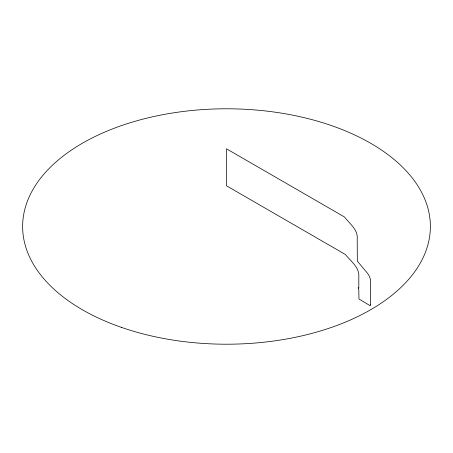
<?xml version="1.0" encoding="UTF-8"?>
<svg xmlns="http://www.w3.org/2000/svg" width="453" height="453" viewBox="0 0 453 453"><rect width="100%" height="100%" fill="white"/><g stroke="black" fill="none" stroke-linecap="round" stroke-linejoin="round"><path stroke-width="0.68" d="M370.667 304.184L370.565 305.577L369.988 305.616L358.957 298.969L358.81 289.943L358.17 287.723L358.81 288.091L358.81 276.993C359.705 267.457 350.865 261.364 345.565 254.722A3.845 2.22 60 0 0 345.101 254.331L226.5 185.809L226.5 148.816L344.138 216.789A3.63 2.095 60 0 1 344.603 217.18C349.682 223.737 358.232 229.796 357.207 239.076L357.338 261.115L367.626 273.425L369.308 276.07L370.356 279.161L370.667 304.184M121.495 327.394A203.878 117.712 0 0 0 430.35 228.555A203.878 117.712 0 0 0 127.655 123.55A203.878 117.712 0 0 0 121.495 327.394"/></g></svg>
